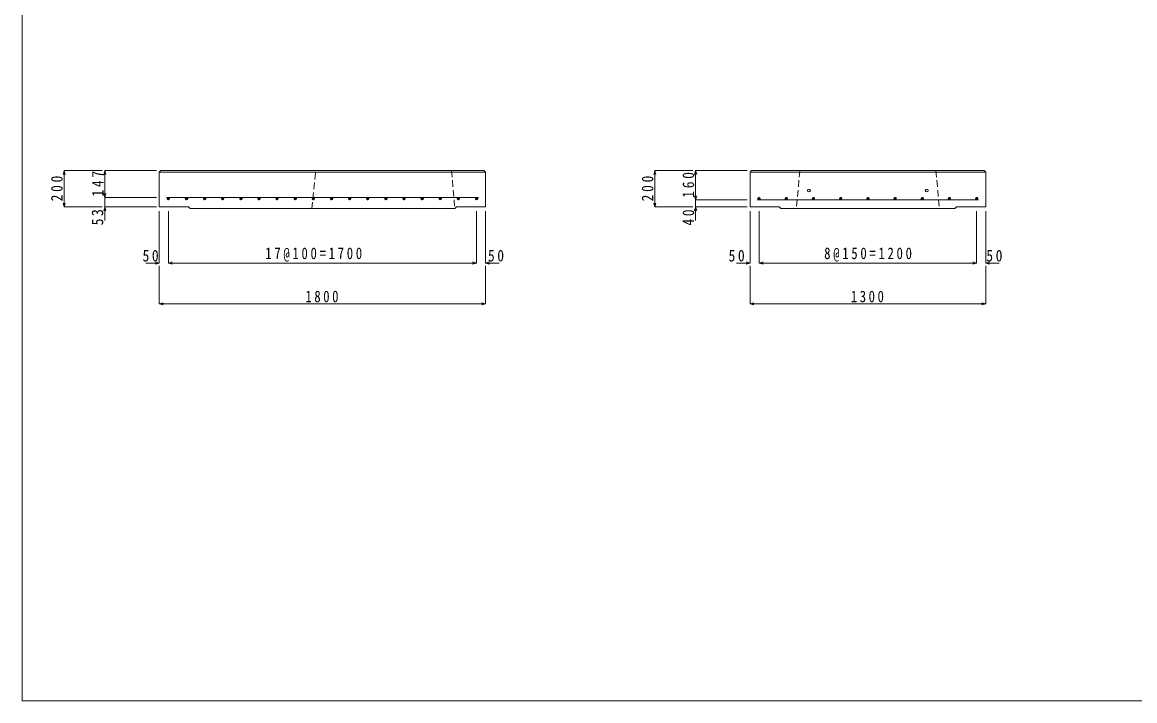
# Model space of a CAD drawing. Units: millimetres at full size, sheet at 1:30; details may follow other scales. Extents: x -5968 to 6369, y -4500 to 4228.
# Drawn here: x -5968 to 169, y -4228 to -486 of the extents above; entities that cross this region are included whole.
import ezdxf

# ---------------------------------------------------------------- set-up
doc = ezdxf.new("R2010")
doc.units = ezdxf.units.MM
doc.header["$LTSCALE"] = 30
doc.linetypes.add('DASHED1', pattern=[1.8, 1.2, -0.6])
for name, color, linetype, lineweight in [('0-1_上床版ブロック', 3, 'Continuous', 9), ('0-3', 7, 'Continuous', 9), ('0-6_寸法', 4, 'Continuous', 9), ('1-0', 7, 'Continuous', 9)]:
    doc.layers.add(name, color=color, linetype=linetype, lineweight=lineweight)
doc.styles.add('ＭＳ ゴシック', font='')
doc.styles.get('ＭＳ ゴシック').set_extended_font_data('MS Gothic')

msp = doc.modelspace()

# ---------------------------------------------------------------- linework, layer by layer
at = {"layer": '0-1_上床版ブロック'}
for p, q in [((-5211.57, -1312.88), (-5202.57, -1303.88)), ((-5211.57, -1312.88), (-5211.57, -1504.88)), ((-3420.56, -1303.88), (-5202.57, -1303.88)), ((-3420.56, -1303.88), (-3411.56, -1312.88)), ((-1943.91, -1303.88), (-1952.91, -1312.88)), ((-1952.91, -1312.88), (-1952.91, -1503.88)), ((-652.91, -1312.88), (-1952.91, -1312.88)), ((-661.91, -1303.88), (-1943.91, -1303.88)), ((-661.91, -1303.88), (-652.91, -1312.88)), ((-652.91, -1312.88), (-652.91, -1503.88)), ((-5211.57, -1504.88), (-5050.57, -1504.88)), ((-3581.56, -1513.88), (-5041.57, -1513.88)), ((-3581.56, -1513.88), (-3572.56, -1504.88)), ((-3411.56, -1504.88), (-3572.56, -1504.88)), ((-1791.91, -1504.88), (-1952.91, -1504.88)), ((-1791.91, -1504.88), (-1782.91, -1513.88)), ((-1782.91, -1513.88), (-822.91, -1513.88)), ((-813.91, -1504.88), (-822.91, -1513.88)), ((-813.91, -1504.88), (-652.91, -1504.88))]:
    msp.add_line(p, q, dxfattribs=at)
at = {"layer": '0-1_上床版ブロック', "color": 7, "linetype": 'DASHED1'}
for p, q in [((-4369.56, -1513.88), (-4349.56, -1303.88)), ((-3599.56, -1303.88), (-3581.56, -1513.88)), ((-1677.91, -1303.88), (-1697.92, -1513.88)), ((-927.91, -1303.88), (-907.91, -1513.88))]:
    msp.add_line(p, q, dxfattribs=at)
at = {"layer": '0-1_上床版ブロック'}
for points in [[(-3411.56, -1504.88), (-3411.56, -1312.88), (-5211.57, -1312.88)], [(-5050.57, -1504.88), (-5041.57, -1513.88), (-5050.57, -1504.88)]]:
    msp.add_lwpolyline(points, dxfattribs=at)
for centre in [(-1627.91, -1413.88), (-977.91, -1413.88)]:
    msp.add_circle(centre, 8, dxfattribs=at)
at = {"layer": '0-3', "color": 2}
for p, q in [((-5171.57, -1451.88), (-3451.56, -1451.88)), ((-1912.91, -1464.88), (-692.91, -1464.88))]:
    msp.add_line(p, q, dxfattribs=at)
at = {"layer": '0-3'}
for p, q in [((-5168.03, -1457.7), (-5160.88, -1464.84)), ((-5167.86, -1459.98), (-5163.17, -1464.68)), ((-5167.61, -1455.99), (-5159.18, -1464.43)), ((-5166.87, -1454.62), (-5157.8, -1463.68)), ((-5165.86, -1453.5), (-5156.69, -1462.68)), ((-5164.61, -1452.64), (-5155.82, -1461.42)), ((-5163.07, -1452.06), (-5155.24, -1459.88)), ((-5161.1, -1451.9), (-5155.08, -1457.92)), ((-5157.79, -1453.09), (-5156.28, -1454.6)), ((-5068.03, -1457.7), (-5060.88, -1464.84)), ((-5067.86, -1459.98), (-5063.17, -1464.68)), ((-5067.61, -1455.99), (-5059.18, -1464.43)), ((-5066.87, -1454.62), (-5057.8, -1463.68)), ((-5065.86, -1453.5), (-5056.69, -1462.68)), ((-5064.61, -1452.64), (-5055.82, -1461.42)), ((-5063.07, -1452.06), (-5055.24, -1459.88)), ((-5061.1, -1451.9), (-5055.08, -1457.92)), ((-5057.79, -1453.09), (-5056.28, -1454.6)), ((-4968.03, -1457.7), (-4960.88, -1464.84)), ((-4967.86, -1459.98), (-4963.17, -1464.68)), ((-4967.61, -1455.99), (-4959.18, -1464.43)), ((-4966.87, -1454.62), (-4957.8, -1463.68)), ((-4965.86, -1453.5), (-4956.69, -1462.68)), ((-4964.61, -1452.64), (-4955.82, -1461.42)), ((-4963.07, -1452.06), (-4955.24, -1459.88)), ((-4961.1, -1451.9), (-4955.08, -1457.92)), ((-4957.79, -1453.09), (-4956.28, -1454.6)), ((-4868.03, -1457.7), (-4860.88, -1464.84)), ((-4867.86, -1459.98), (-4863.17, -1464.68)), ((-4867.61, -1455.99), (-4859.18, -1464.43)), ((-4866.87, -1454.62), (-4857.8, -1463.68)), ((-4865.86, -1453.5), (-4856.69, -1462.68)), ((-4864.61, -1452.64), (-4855.82, -1461.42)), ((-4863.07, -1452.06), (-4855.24, -1459.88)), ((-4861.1, -1451.9), (-4855.08, -1457.92)), ((-4857.79, -1453.09), (-4856.28, -1454.6)), ((-4768.03, -1457.7), (-4760.88, -1464.84)), ((-4767.86, -1459.98), (-4763.17, -1464.68)), ((-4767.61, -1455.99), (-4759.18, -1464.43)), ((-4766.87, -1454.62), (-4757.8, -1463.68)), ((-4765.86, -1453.5), (-4756.69, -1462.68)), ((-4764.61, -1452.64), (-4755.82, -1461.42)), ((-4763.07, -1452.06), (-4755.24, -1459.88)), ((-4761.1, -1451.9), (-4755.08, -1457.92)), ((-4757.79, -1453.09), (-4756.28, -1454.6)), ((-4668.03, -1457.7), (-4660.88, -1464.84)), ((-4667.86, -1459.98), (-4663.17, -1464.68)), ((-4667.61, -1455.99), (-4659.18, -1464.43)), ((-4666.87, -1454.62), (-4657.8, -1463.68)), ((-4665.86, -1453.5), (-4656.69, -1462.68)), ((-4664.61, -1452.64), (-4655.82, -1461.42)), ((-4663.07, -1452.06), (-4655.24, -1459.88)), ((-4661.1, -1451.9), (-4655.08, -1457.92)), ((-4657.79, -1453.09), (-4656.28, -1454.6)), ((-4568.03, -1457.7), (-4560.88, -1464.84)), ((-4567.86, -1459.98), (-4563.17, -1464.68)), ((-4567.61, -1455.99), (-4559.18, -1464.43)), ((-4566.87, -1454.62), (-4557.8, -1463.68)), ((-4565.86, -1453.5), (-4556.69, -1462.68)), ((-4564.61, -1452.64), (-4555.82, -1461.42)), ((-4563.07, -1452.06), (-4555.24, -1459.88)), ((-4561.1, -1451.9), (-4555.08, -1457.92)), ((-4557.79, -1453.09), (-4556.28, -1454.6)), ((-4468.03, -1457.7), (-4460.88, -1464.84)), ((-4467.86, -1459.98), (-4463.17, -1464.68)), ((-4467.61, -1455.99), (-4459.18, -1464.43)), ((-4466.87, -1454.62), (-4457.8, -1463.68)), ((-4465.86, -1453.5), (-4456.69, -1462.68)), ((-4464.61, -1452.64), (-4455.82, -1461.42)), ((-4463.07, -1452.06), (-4455.24, -1459.88)), ((-4461.1, -1451.9), (-4455.08, -1457.92)), ((-4457.79, -1453.09), (-4456.28, -1454.6)), ((-4368.03, -1457.7), (-4360.88, -1464.84)), ((-4367.86, -1459.98), (-4363.17, -1464.68)), ((-4367.61, -1455.99), (-4359.18, -1464.43)), ((-4366.87, -1454.62), (-4357.8, -1463.68)), ((-4365.86, -1453.5), (-4356.69, -1462.68)), ((-4364.61, -1452.64), (-4355.82, -1461.42)), ((-4363.07, -1452.06), (-4355.24, -1459.88)), ((-4361.1, -1451.9), (-4355.08, -1457.92)), ((-4357.79, -1453.09), (-4356.28, -1454.6)), ((-4268.03, -1457.7), (-4260.88, -1464.84)), ((-4267.86, -1459.98), (-4263.17, -1464.68)), ((-4267.61, -1455.99), (-4259.18, -1464.43)), ((-4266.87, -1454.62), (-4257.8, -1463.68)), ((-4265.86, -1453.5), (-4256.69, -1462.68)), ((-4264.61, -1452.64), (-4255.82, -1461.42)), ((-4263.07, -1452.06), (-4255.24, -1459.88)), ((-4261.1, -1451.9), (-4255.08, -1457.92)), ((-4257.79, -1453.09), (-4256.28, -1454.6)), ((-4168.03, -1457.7), (-4160.88, -1464.84)), ((-4167.86, -1459.98), (-4163.17, -1464.68)), ((-4167.61, -1455.99), (-4159.18, -1464.43)), ((-4166.87, -1454.62), (-4157.8, -1463.68)), ((-4165.86, -1453.5), (-4156.69, -1462.68)), ((-4164.61, -1452.64), (-4155.82, -1461.42)), ((-4163.07, -1452.06), (-4155.24, -1459.88)), ((-4161.1, -1451.9), (-4155.08, -1457.92)), ((-4157.79, -1453.09), (-4156.28, -1454.6)), ((-4068.03, -1457.7), (-4060.88, -1464.84)), ((-4067.86, -1459.98), (-4063.17, -1464.68)), ((-4067.61, -1455.99), (-4059.18, -1464.43)), ((-4066.87, -1454.62), (-4057.8, -1463.68)), ((-4065.86, -1453.5), (-4056.69, -1462.68)), ((-4064.61, -1452.64), (-4055.82, -1461.42)), ((-4063.07, -1452.06), (-4055.24, -1459.88)), ((-4061.1, -1451.9), (-4055.08, -1457.92)), ((-4057.79, -1453.09), (-4056.28, -1454.6)), ((-3968.03, -1457.7), (-3960.88, -1464.84)), ((-3967.86, -1459.98), (-3963.17, -1464.68)), ((-3967.61, -1455.99), (-3959.18, -1464.43)), ((-3966.87, -1454.62), (-3957.8, -1463.68)), ((-3965.86, -1453.5), (-3956.69, -1462.68)), ((-3964.61, -1452.64), (-3955.82, -1461.42)), ((-3963.07, -1452.06), (-3955.24, -1459.88)), ((-3961.1, -1451.9), (-3955.08, -1457.92)), ((-3957.79, -1453.09), (-3956.28, -1454.6)), ((-3868.03, -1457.7), (-3860.88, -1464.84)), ((-3867.86, -1459.98), (-3863.17, -1464.68)), ((-3867.61, -1455.99), (-3859.18, -1464.43)), ((-3866.87, -1454.62), (-3857.8, -1463.68)), ((-3865.86, -1453.5), (-3856.69, -1462.68)), ((-3864.61, -1452.64), (-3855.82, -1461.42)), ((-3863.07, -1452.06), (-3855.24, -1459.88)), ((-3861.1, -1451.9), (-3855.08, -1457.92)), ((-3857.79, -1453.09), (-3856.28, -1454.6)), ((-3768.03, -1457.7), (-3760.88, -1464.84)), ((-3767.86, -1459.98), (-3763.17, -1464.68)), ((-3767.61, -1455.99), (-3759.18, -1464.43)), ((-3766.87, -1454.62), (-3757.8, -1463.68)), ((-3765.86, -1453.5), (-3756.69, -1462.68)), ((-3764.61, -1452.64), (-3755.82, -1461.42)), ((-3763.07, -1452.06), (-3755.24, -1459.88)), ((-3761.1, -1451.9), (-3755.08, -1457.92)), ((-3757.79, -1453.09), (-3756.28, -1454.6)), ((-3668.03, -1457.7), (-3660.88, -1464.84)), ((-3667.86, -1459.98), (-3663.17, -1464.68)), ((-3667.61, -1455.99), (-3659.18, -1464.43)), ((-3666.87, -1454.62), (-3657.8, -1463.68)), ((-3665.86, -1453.5), (-3656.69, -1462.68)), ((-3664.61, -1452.64), (-3655.82, -1461.42)), ((-3663.07, -1452.06), (-3655.24, -1459.88)), ((-3661.1, -1451.9), (-3655.08, -1457.92)), ((-3657.79, -1453.09), (-3656.28, -1454.6)), ((-3568.03, -1457.7), (-3560.88, -1464.84)), ((-3567.86, -1459.98), (-3563.17, -1464.68)), ((-3567.61, -1455.99), (-3559.18, -1464.43)), ((-3566.87, -1454.62), (-3557.8, -1463.68)), ((-3565.86, -1453.5), (-3556.69, -1462.68)), ((-3564.61, -1452.64), (-3555.82, -1461.42)), ((-3563.07, -1452.06), (-3555.24, -1459.88)), ((-3561.1, -1451.9), (-3555.08, -1457.92)), ((-3557.79, -1453.09), (-3556.28, -1454.6)), ((-3468.03, -1457.7), (-3460.88, -1464.84)), ((-3467.86, -1459.98), (-3463.17, -1464.68)), ((-3467.61, -1455.99), (-3459.18, -1464.43)), ((-3466.87, -1454.62), (-3457.8, -1463.68)), ((-3465.86, -1453.5), (-3456.69, -1462.68)), ((-3464.61, -1452.64), (-3455.82, -1461.42)), ((-3463.07, -1452.06), (-3455.24, -1459.88)), ((-3461.1, -1451.9), (-3455.08, -1457.92)), ((-3457.79, -1453.09), (-3456.28, -1454.6)), ((-1909.4, -1457.92), (-1903.38, -1451.9)), ((-1909.24, -1459.88), (-1901.41, -1452.05)), ((-1908.66, -1461.42), (-1899.87, -1452.63)), ((-1908.2, -1454.6), (-1906.69, -1453.09)), ((-1907.79, -1462.68), (-1898.62, -1453.5)), ((-1906.68, -1463.68), (-1897.61, -1454.62)), ((-1905.3, -1464.43), (-1896.87, -1455.99)), ((-1903.6, -1464.84), (-1896.45, -1457.7)), ((-1901.31, -1464.68), (-1896.62, -1459.98)), ((-1752.23, -1464.84), (-1759.38, -1457.7)), ((-1754.52, -1464.68), (-1759.21, -1459.98)), ((-1750.53, -1464.43), (-1758.96, -1455.99)), ((-1749.15, -1463.68), (-1758.22, -1454.62)), ((-1748.04, -1462.68), (-1757.21, -1453.5)), ((-1747.17, -1461.42), (-1755.96, -1452.63)), ((-1746.59, -1459.88), (-1754.41, -1452.05)), ((-1746.43, -1457.92), (-1752.45, -1451.9)), ((-1747.63, -1454.6), (-1749.14, -1453.09)), ((-1602.23, -1464.84), (-1609.38, -1457.7)), ((-1604.52, -1464.68), (-1609.21, -1459.98)), ((-1600.53, -1464.43), (-1608.96, -1455.99)), ((-1599.15, -1463.68), (-1608.22, -1454.62)), ((-1598.04, -1462.68), (-1607.21, -1453.5)), ((-1597.17, -1461.42), (-1605.96, -1452.63)), ((-1596.59, -1459.88), (-1604.41, -1452.05)), ((-1596.43, -1457.92), (-1602.45, -1451.9)), ((-1597.63, -1454.6), (-1599.14, -1453.09)), ((-1452.23, -1464.84), (-1459.38, -1457.7)), ((-1454.52, -1464.68), (-1459.21, -1459.98)), ((-1450.53, -1464.43), (-1458.96, -1455.99)), ((-1449.15, -1463.68), (-1458.22, -1454.62)), ((-1448.04, -1462.68), (-1457.21, -1453.5)), ((-1447.17, -1461.42), (-1455.96, -1452.63)), ((-1446.59, -1459.88), (-1454.41, -1452.05)), ((-1446.43, -1457.92), (-1452.45, -1451.9)), ((-1447.63, -1454.6), (-1449.14, -1453.09)), ((-1302.23, -1464.84), (-1309.38, -1457.7)), ((-1304.52, -1464.68), (-1309.21, -1459.98)), ((-1300.53, -1464.43), (-1308.96, -1455.99)), ((-1299.15, -1463.68), (-1308.22, -1454.62)), ((-1298.04, -1462.68), (-1307.21, -1453.5)), ((-1297.17, -1461.42), (-1305.96, -1452.63)), ((-1296.59, -1459.88), (-1304.41, -1452.05)), ((-1296.43, -1457.92), (-1302.45, -1451.9)), ((-1297.63, -1454.6), (-1299.14, -1453.09)), ((-1152.23, -1464.84), (-1159.38, -1457.7)), ((-1154.52, -1464.68), (-1159.21, -1459.98)), ((-1150.53, -1464.43), (-1158.96, -1455.99)), ((-1149.15, -1463.68), (-1158.22, -1454.62)), ((-1148.04, -1462.68), (-1157.21, -1453.5)), ((-1147.17, -1461.42), (-1155.96, -1452.63)), ((-1146.59, -1459.88), (-1154.41, -1452.05)), ((-1146.43, -1457.92), (-1152.45, -1451.9)), ((-1147.63, -1454.6), (-1149.14, -1453.09)), ((-1002.23, -1464.84), (-1009.38, -1457.7)), ((-1004.52, -1464.68), (-1009.21, -1459.98)), ((-1000.53, -1464.43), (-1008.96, -1455.99)), ((-999.15, -1463.68), (-1008.22, -1454.62)), ((-998.04, -1462.68), (-1007.21, -1453.5)), ((-997.17, -1461.42), (-1005.96, -1452.63)), ((-996.59, -1459.88), (-1004.41, -1452.05)), ((-996.43, -1457.92), (-1002.45, -1451.9)), ((-997.63, -1454.6), (-999.14, -1453.09)), ((-852.23, -1464.84), (-859.38, -1457.7)), ((-854.52, -1464.68), (-859.21, -1459.98)), ((-850.53, -1464.43), (-858.96, -1455.99)), ((-849.15, -1463.68), (-858.22, -1454.62)), ((-848.04, -1462.68), (-857.21, -1453.5)), ((-847.17, -1461.42), (-855.96, -1452.63)), ((-846.59, -1459.88), (-854.41, -1452.05)), ((-846.43, -1457.92), (-852.45, -1451.9)), ((-847.63, -1454.6), (-849.14, -1453.09)), ((-702.23, -1464.84), (-709.38, -1457.7)), ((-704.52, -1464.68), (-709.21, -1459.98)), ((-700.53, -1464.43), (-708.96, -1455.99)), ((-699.15, -1463.68), (-708.22, -1454.62)), ((-698.04, -1462.68), (-707.21, -1453.5)), ((-697.17, -1461.42), (-705.96, -1452.63)), ((-696.59, -1459.88), (-704.41, -1452.05)), ((-696.43, -1457.92), (-702.45, -1451.9)), ((-697.63, -1454.6), (-699.14, -1453.09))]:
    msp.add_line(p, q, dxfattribs=at)
at = {"layer": '0-3', "color": 2}
for centre in [(-5161.57, -1458.38), (-5061.57, -1458.38), (-4961.57, -1458.38), (-4861.57, -1458.38), (-4761.57, -1458.38), (-4661.57, -1458.38), (-4561.57, -1458.38), (-4461.57, -1458.38), (-4361.57, -1458.38), (-4261.57, -1458.38), (-4161.57, -1458.38), (-4061.57, -1458.38), (-3961.57, -1458.38), (-3861.57, -1458.38), (-3761.57, -1458.38), (-3661.57, -1458.38), (-3561.57, -1458.38), (-3461.57, -1458.38), (-1902.91, -1458.38), (-1752.91, -1458.38), (-1602.91, -1458.38), (-1452.91, -1458.38), (-1302.91, -1458.38), (-1152.91, -1458.38), (-1002.91, -1458.38), (-852.91, -1458.38), (-702.91, -1458.38)]:
    msp.add_circle(centre, 6.5, dxfattribs=at)
at = {"layer": '0-6_寸法'}
for p, q in [((-5736.57, -1303.88), (-5742.39, -1325.61)), ((-5736.57, -1504.88), (-5736.57, -1303.88)), ((-5736.57, -1303.88), (-5730.74, -1325.61)), ((-5736.57, -1303.88), (-5526.57, -1303.88)), ((-5511.57, -1303.88), (-5517.39, -1325.61)), ((-5511.57, -1451.88), (-5511.57, -1303.88)), ((-5511.57, -1303.88), (-5505.74, -1325.61)), ((-5511.57, -1303.88), (-5226.57, -1303.88)), ((-2477.91, -1303.88), (-2483.74, -1325.61)), ((-2477.91, -1504.88), (-2477.91, -1303.88)), ((-2477.91, -1303.88), (-2472.09, -1325.61)), ((-2477.91, -1303.88), (-2267.91, -1303.88)), ((-2252.91, -1303.88), (-2258.74, -1325.61)), ((-2252.91, -1464.88), (-2252.91, -1303.88)), ((-2252.91, -1303.88), (-2247.09, -1325.61)), ((-2252.91, -1303.88), (-1967.91, -1303.88)), ((-5511.57, -1451.88), (-5511.57, -1376.88)), ((-2252.91, -1464.88), (-2252.91, -1389.88)), ((-5511.57, -1451.88), (-5517.39, -1430.15)), ((-5511.57, -1451.88), (-5517.39, -1430.15)), ((-5511.57, -1451.88), (-5505.74, -1430.15)), ((-5511.57, -1451.88), (-5505.74, -1430.15)), ((-5511.57, -1504.88), (-5511.57, -1451.88)), ((-5511.57, -1451.88), (-5226.57, -1451.88)), ((-2252.91, -1464.88), (-2258.74, -1443.15)), ((-2252.91, -1464.88), (-2258.74, -1443.15)), ((-2252.91, -1464.88), (-2247.09, -1443.15)), ((-2252.91, -1464.88), (-2247.09, -1443.15)), ((-2252.91, -1504.88), (-2252.91, -1464.88)), ((-2252.91, -1464.88), (-1967.91, -1464.88)), ((-5736.57, -1504.88), (-5742.39, -1483.15)), ((-5736.57, -1504.88), (-5730.74, -1483.15)), ((-5736.57, -1504.88), (-5526.57, -1504.88)), ((-5511.57, -1504.88), (-5517.39, -1526.61)), ((-5511.57, -1504.88), (-5511.57, -1579.88)), ((-5511.57, -1504.88), (-5505.74, -1526.61)), ((-5511.57, -1504.88), (-5226.57, -1504.88)), ((-5211.57, -1813.88), (-5211.57, -1528.88)), ((-5161.57, -1813.88), (-5161.57, -1528.88)), ((-3461.56, -1813.88), (-3461.56, -1528.88)), ((-3411.56, -1813.88), (-3411.56, -1528.88)), ((-2477.91, -1504.88), (-2483.74, -1483.15)), ((-2477.91, -1504.88), (-2472.09, -1483.15)), ((-2477.91, -1504.88), (-2267.91, -1504.88)), ((-2252.91, -1504.88), (-2258.74, -1526.61)), ((-2252.91, -1504.88), (-2252.91, -1579.88)), ((-2252.91, -1504.88), (-2247.09, -1526.61)), ((-2252.91, -1504.88), (-1967.91, -1504.88)), ((-1952.91, -1813.88), (-1952.91, -1528.88)), ((-1902.91, -1813.88), (-1902.91, -1528.88)), ((-702.91, -1813.88), (-702.91, -1528.88)), ((-652.91, -1813.88), (-652.91, -1528.88)), ((-5211.57, -1813.88), (-5286.57, -1813.88)), ((-5211.57, -1813.88), (-5233.3, -1808.06)), ((-5211.57, -1813.88), (-5233.3, -1819.7)), ((-5211.57, -2038.88), (-5211.57, -1828.88)), ((-5161.57, -1813.88), (-5139.83, -1808.06)), ((-5161.57, -1813.88), (-5139.83, -1808.06)), ((-5161.57, -1813.88), (-5086.57, -1813.88)), ((-5161.57, -1813.88), (-5139.83, -1819.7)), ((-5161.57, -1813.88), (-5139.83, -1819.7)), ((-5161.57, -1813.88), (-3461.56, -1813.88)), ((-3461.56, -1813.88), (-3483.3, -1808.06)), ((-3461.56, -1813.88), (-3483.3, -1819.7)), ((-3411.56, -1813.88), (-3389.83, -1808.06)), ((-3411.56, -1813.88), (-3336.56, -1813.88)), ((-3411.56, -1813.88), (-3389.83, -1819.7)), ((-3411.56, -2038.88), (-3411.56, -1828.88)), ((-1952.91, -1813.88), (-2027.91, -1813.88)), ((-1952.91, -1813.88), (-1974.65, -1808.06)), ((-1952.91, -1813.88), (-1974.65, -1819.7)), ((-1952.91, -2038.88), (-1952.91, -1828.88)), ((-1902.91, -1813.88), (-1881.18, -1808.06)), ((-1902.91, -1813.88), (-1881.18, -1808.06)), ((-1902.91, -1813.88), (-1827.91, -1813.88)), ((-1902.91, -1813.88), (-1881.18, -1819.7)), ((-1902.91, -1813.88), (-702.91, -1813.88)), ((-1902.91, -1813.88), (-1881.18, -1819.7)), ((-702.91, -1813.88), (-777.91, -1813.88)), ((-702.91, -1813.88), (-724.65, -1808.06)), ((-702.91, -1813.88), (-724.65, -1808.06)), ((-702.91, -1813.88), (-724.65, -1819.7)), ((-702.91, -1813.88), (-724.65, -1819.7)), ((-652.91, -1813.88), (-631.18, -1808.06)), ((-652.91, -1813.88), (-577.91, -1813.88)), ((-652.91, -1813.88), (-631.18, -1819.7)), ((-652.91, -2038.88), (-652.91, -1828.88)), ((-5211.57, -2038.88), (-5189.83, -2033.06)), ((-5211.57, -2038.88), (-3411.56, -2038.88)), ((-5211.57, -2038.88), (-5189.83, -2044.7)), ((-3411.56, -2038.88), (-3433.3, -2033.06)), ((-3411.56, -2038.88), (-3433.3, -2044.7)), ((-1952.91, -2038.88), (-1931.18, -2033.06)), ((-1952.91, -2038.88), (-652.91, -2038.88)), ((-1952.91, -2038.88), (-1931.18, -2044.7)), ((-652.91, -2038.88), (-674.65, -2033.06)), ((-652.91, -2038.88), (-674.65, -2044.7))]:
    msp.add_line(p, q, dxfattribs=at)
at = {"layer": '1-0', "color": 5}
msp.add_line((-5967.67, -4227.98), (5967.67, -4227.98), dxfattribs=at)
msp.add_lwpolyline([(5967.67, 4227.98), (-5967.67, 4227.98), (-5967.67, -4227.98)], dxfattribs=at)

# ---------------------------------------------------------------- texts
at = {"layer": '0-6_寸法', "color": 7, "char_height": 64.15, "attachment_point": 7, "rotation": 90, "style": 'ＭＳ ゴシック'}
for s, insert in [('\\T1.41;\\W0.85;200', (-5744.07, -1474.07)), ('\\T1.41;\\W0.85;147', (-5519.07, -1447.57)), ('\\T1.41;\\W0.85;200', (-2485.41, -1474.07)), ('\\T1.41;\\W0.85;160', (-2260.41, -1454.07)), ('\\T1.39;\\W0.85;53', (-5519.96, -1606.12)), ('\\T1.39;\\W0.85;40', (-2260.28, -1607.27))]:
    msp.add_mtext(s, dxfattribs=dict(at, insert=insert))
at = {"layer": '0-6_寸法', "color": 7, "char_height": 64.15, "attachment_point": 7, "style": 'ＭＳ ゴシック'}
for s, insert in [('\\T1.39;\\W0.85;50', (-5304.05, -1806.38)), ('\\T1.43;\\W0.8;17@100=1700', (-4627, -1806.38)), ('\\T1.39;\\W0.85;50', (-3398.62, -1806.38)), ('\\T1.39;\\W0.85;50', (-2071.2, -1806.38)), ('\\T1.43;\\W0.8;8@150=1200', (-1543.88, -1806.38)), ('\\T1.39;\\W0.85;50', (-649.4, -1806.38)), ('\\T1.41;\\W0.8;1800', (-4405.72, -2031.38)), ('\\T1.41;\\W0.8;1300', (-1397.07, -2031.38))]:
    msp.add_mtext(s, dxfattribs=dict(at, insert=insert))

doc.saveas('drawing.dxf')
